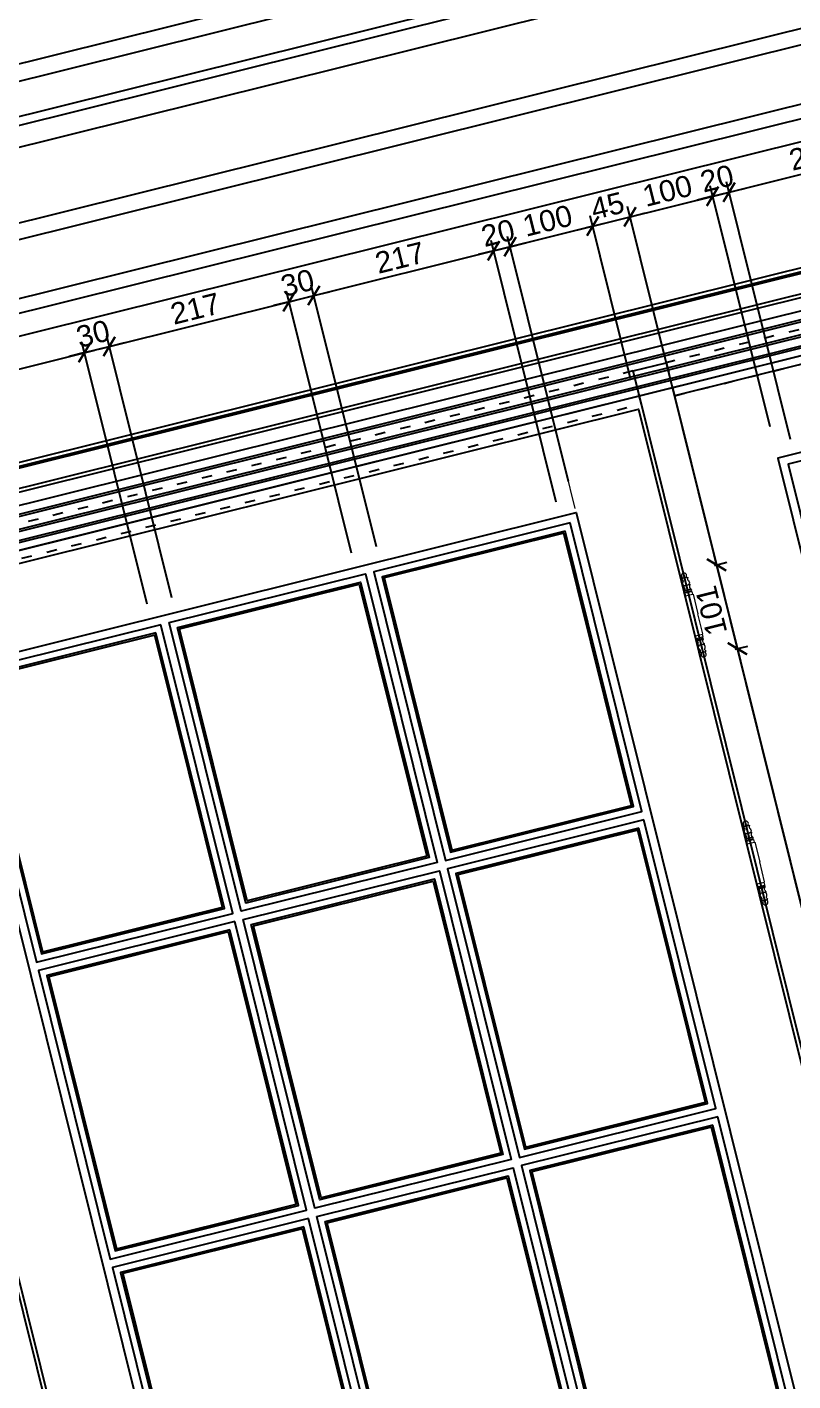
# Model space of a CAD drawing. Header units: inches. Extents: x 122939 to 389145, y 29603 to 574065.
# Drawn here: x 326350 to 327250, y 504085 to 505674 of the extents above; entities that cross this region are included whole.
import ezdxf

# ---------------------------------------------------------------- set-up
doc = ezdxf.new("R2010")
doc.units = ezdxf.units.IN
doc.header["$MEASUREMENT"] = 0
doc.linetypes.add('ACAD_ISO03W100', pattern=[30, 12, -18])
doc.layers.add('DETAIL', color=1, linetype='Continuous')
doc.layers.add('gypsum', color=31, linetype='Continuous')
doc.styles.add('DA-dim', font='arial.ttf')
doc.dimstyles.new('DA-10', dxfattribs={"dimtxt": 25, "dimasz": 18.75, "dimexe": 12.5, "dimexo": 37.5, "dimgap": 6.25, "dimtad": 1, "dimdec": 0, "dimdsep": 46, "dimtxsty": 'DA-dim', "dimblk": 'ARCHTICK', "dimcen": 0, "dimdle": 12.5, "dimadec": 0, "dimazin": 0, "dimtfac": 1, "dimtdec": 0, "dimtix": 1, "dimtmove": 2, "dimatfit": 3, "dimfxl": 1, "dimarcsym": 0})

# ---------------------------------------------------------------- blocks, each defined once
blk = doc.blocks.new('hinge paumelle')
at = {"color": 0, "lineweight": 0}
for p, q in [((3516.2, 5246.9), (3522.9, 5246.9)), ((3516.2, 5245.5), (3522.9, 5245.5)), ((3515.3, 5242.2), (3523.8, 5242.2)), ((3515.3, 5194), (3523.8, 5194)), ((3516.2, 5190.6), (3522.9, 5190.6)), ((3516.2, 5189.3), (3522.9, 5189.3))]:
    blk.add_line(p, q, dxfattribs=at)
for points in [[(3519.5, 5262.8), (3515.8, 5262.8, -0.404064), (3516.1, 5258.5, 0.508017), (3517.4, 5254), (3519.5, 5254)], [(3519.5, 5262.8), (3523.3, 5262.8, 0.404064), (3523, 5258.5, -0.508017), (3521.7, 5254), (3519.5, 5254)], [(3519.5, 5254), (3515.3, 5254, -0.197419), (3516.7, 5250.7, -0.309597), (3515.3, 5248.4), (3519.5, 5248.4)], [(3519.5, 5254), (3523.8, 5254, 0.197419), (3522.4, 5250.7, 0.309597), (3523.8, 5248.4), (3519.5, 5248.4)], [(3519.5, 5182.1), (3515.3, 5182.1, 0.197419), (3516.7, 5185.4, 0.309597), (3515.3, 5187.8), (3519.5, 5187.8)], [(3519.5, 5173.3), (3515.8, 5173.3, 0.404064), (3516.1, 5177.6, -0.508017), (3517.4, 5182.1), (3519.5, 5182.1)], [(3519.5, 5182.1), (3523.8, 5182.1, -0.197419), (3522.4, 5185.4, -0.309597), (3523.8, 5187.8), (3519.5, 5187.8)], [(3519.5, 5173.3), (3523.3, 5173.3, -0.404064), (3523, 5177.6, 0.508017), (3521.7, 5182.1), (3519.5, 5182.1)]]:
    blk.add_lwpolyline(points, format="xyb", dxfattribs=at)
for points in [[(3519.5, 5248.4), (3515.3, 5248.4), (3515.3, 5246.9), (3516.2, 5246.9), (3516.2, 5245.5), (3515.3, 5245.5), (3515.3, 5242.2), (3514.5, 5242.2), (3514.5, 5218.1)], [(3519.5, 5248.4), (3523.8, 5248.4), (3523.8, 5246.9), (3522.9, 5246.9), (3522.9, 5245.5), (3523.8, 5245.5), (3523.8, 5242.2), (3524.5, 5242.2), (3524.5, 5218.1)], [(3519.5, 5187.8), (3515.3, 5187.8), (3515.3, 5189.3), (3516.2, 5189.3), (3516.2, 5190.6), (3515.3, 5190.6), (3515.3, 5194), (3514.5, 5194), (3514.5, 5218.1)], [(3519.5, 5187.8), (3523.8, 5187.8), (3523.8, 5189.3), (3522.9, 5189.3), (3522.9, 5190.6), (3523.8, 5190.6), (3523.8, 5194), (3524.5, 5194), (3524.5, 5218.1)]]:
    blk.add_lwpolyline(points, dxfattribs=at)
for centre, start, end in [((3519.5, 5265.7), 287.5595, 252.4405), ((3519.5, 5170.4), 107.5595, 72.4405)]:
    blk.add_arc(centre, 3.04, start, end, dxfattribs=at)
blk = doc.blocks.new('_ARCHTICK')
at = {"color": 0, "linetype": 'ByBlock', "const_width": 0.15}
blk.add_lwpolyline([(-0.5, -0.5), (0.5, 0.5)], dxfattribs=at)
blk = doc.blocks.new('*D502')
at = {"layer": 'Defpoints', "color": 0, "transparency": 16777216}
for p in [(327121, 505033.5, 0), (327145.4, 504935.2, 0), (327184.3, 504944.8)]:
    blk.add_point(p, dxfattribs=at)
at = {"layer": 'DETAIL', "color": 0, "lineweight": -2, "transparency": 16777216}
for p, q in [((327156.8, 505055.3), (327187.3, 504932.7)), ((327157.4, 505042.6), (327171.9, 505046.2)), ((327181.8, 504944.2), (327196.4, 504947.9))]:
    blk.add_line(p, q, dxfattribs=at)
at = {"layer": 'DETAIL', "color": 0, "lineweight": -2, "transparency": 16777216, "xscale": 18.75, "yscale": 18.75, "zscale": 18.75}
for p, rotation in [((327159.8, 505043.2), 103.9714232829857), ((327184.3, 504944.8), 283.9714232829857)]:
    blk.add_blockref('_ARCHTICK', p, dxfattribs=dict(at, rotation=rotation))
at = {"layer": 'DETAIL', "color": 0, "transparency": 16777216, "insert": (327153.6, 504989.4), "char_height": 25, "attachment_point": 5, "rotation": 103.9714, "style": 'DA-dim'}
blk.add_mtext('101', dxfattribs=at)
blk = doc.blocks.new('*D523')
at = {"layer": 'Defpoints', "color": 0, "transparency": 16777216}
for p in [(326417.7, 505292.3), (326500.2, 504960.8, 0), (326289.1, 504908.3, 0)]:
    blk.add_point(p, dxfattribs=at)
at = {"layer": 'DETAIL', "color": 0, "lineweight": -2, "transparency": 16777216}
for p, q in [((326491.1, 504997.2), (326414.7, 505304.4)), ((326194.5, 505236.7), (326429.8, 505295.3)), ((326280, 504944.7), (326203.6, 505251.9))]:
    blk.add_line(p, q, dxfattribs=at)
at = {"layer": 'DETAIL', "color": 0, "lineweight": -2, "transparency": 16777216, "xscale": 18.75, "yscale": 18.75, "zscale": 18.75}
for p, rotation in [((326417.7, 505292.3), 13.9714232829857), ((326206.6, 505239.8), 193.9714232829857)]:
    blk.add_blockref('_ARCHTICK', p, dxfattribs=dict(at, rotation=rotation))
at = {"layer": 'DETAIL', "color": 0, "transparency": 16777216, "insert": (326307.6, 505284.3), "char_height": 25, "attachment_point": 5, "rotation": 13.9714, "style": 'DA-dim'}
blk.add_mtext('217', dxfattribs=at)
blk = doc.blocks.new('*D524')
at = {"layer": 'Defpoints', "color": 0, "transparency": 16777216}
for p in [(326446.8, 505299.5), (326529.3, 504968.1, 0), (326500.2, 504960.8, 0)]:
    blk.add_point(p, dxfattribs=at)
at = {"layer": 'DETAIL', "color": 0, "lineweight": -2, "transparency": 16777216}
for p, q in [((326491.1, 504997.2), (326414.7, 505304.4)), ((326417.7, 505292.3), (326446.8, 505299.5)), ((326520.2, 505004.5), (326443.8, 505311.7)), ((326446.8, 505299.5), (326465, 505304)), ((326417.7, 505292.3), (326399.5, 505287.8))]:
    blk.add_line(p, q, dxfattribs=at)
at = {"layer": 'DETAIL', "color": 0, "lineweight": -2, "transparency": 16777216, "xscale": 18.75, "yscale": 18.75, "zscale": 18.75}
for p, rotation in [((326417.7, 505292.3), 13.9714232829857), ((326446.8, 505299.5), 193.9714232829857)]:
    blk.add_blockref('_ARCHTICK', p, dxfattribs=dict(at, rotation=rotation))
at = {"layer": 'DETAIL', "color": 0, "transparency": 16777216, "insert": (326427.7, 505314.4), "char_height": 25, "attachment_point": 5, "rotation": 13.9714, "style": 'DA-dim'}
blk.add_mtext('30', dxfattribs=at)
blk = doc.blocks.new('*D525')
at = {"layer": 'Defpoints', "color": 0, "transparency": 16777216}
for p in [(326657.9, 505352), (326740.3, 505020.6, 0), (326529.3, 504968.1, 0)]:
    blk.add_point(p, dxfattribs=at)
at = {"layer": 'DETAIL', "color": 0, "lineweight": -2, "transparency": 16777216}
for p, q in [((326731.3, 505057), (326654.9, 505364.2)), ((326434.7, 505296.5), (326670, 505355.1)), ((326520.2, 505004.5), (326443.8, 505311.7))]:
    blk.add_line(p, q, dxfattribs=at)
at = {"layer": 'DETAIL', "color": 0, "lineweight": -2, "transparency": 16777216, "xscale": 18.75, "yscale": 18.75, "zscale": 18.75}
for p, rotation in [((326657.9, 505352), 13.9714232829857), ((326446.8, 505299.5), 193.9714232829857)]:
    blk.add_blockref('_ARCHTICK', p, dxfattribs=dict(at, rotation=rotation))
at = {"layer": 'DETAIL', "color": 0, "transparency": 16777216, "insert": (326547.8, 505344), "char_height": 25, "attachment_point": 5, "rotation": 13.9714, "style": 'DA-dim'}
blk.add_mtext('217', dxfattribs=at)
blk = doc.blocks.new('*D526')
at = {"layer": 'Defpoints', "color": 0, "transparency": 16777216}
for p in [(326687, 505359.3), (326769.5, 505027.8, 0), (326740.3, 505020.6, 0)]:
    blk.add_point(p, dxfattribs=at)
at = {"layer": 'DETAIL', "color": 0, "lineweight": -2, "transparency": 16777216}
for p, q in [((326731.3, 505057), (326654.9, 505364.2)), ((326760.4, 505064.2), (326684, 505371.4)), ((326687, 505359.3), (326705.2, 505363.8)), ((326657.9, 505352), (326639.7, 505347.5)), ((326657.9, 505352), (326687, 505359.3))]:
    blk.add_line(p, q, dxfattribs=at)
at = {"layer": 'DETAIL', "color": 0, "lineweight": -2, "transparency": 16777216, "xscale": 18.75, "yscale": 18.75, "zscale": 18.75}
for p, rotation in [((326657.9, 505352), 13.9714232829857), ((326687, 505359.3), 193.9714232829857)]:
    blk.add_blockref('_ARCHTICK', p, dxfattribs=dict(at, rotation=rotation))
at = {"layer": 'DETAIL', "color": 0, "transparency": 16777216, "insert": (326667.8, 505374.1), "char_height": 25, "attachment_point": 5, "rotation": 13.9714, "style": 'DA-dim'}
blk.add_mtext('30', dxfattribs=at)
blk = doc.blocks.new('*D527')
at = {"layer": 'Defpoints', "color": 0, "transparency": 16777216}
for p in [(326898.1, 505411.8), (326980.5, 505080.3, 0), (326769.5, 505027.8, 0)]:
    blk.add_point(p, dxfattribs=at)
at = {"layer": 'DETAIL', "color": 0, "lineweight": -2, "transparency": 16777216}
for p, q in [((326674.9, 505356.3), (326910.2, 505414.8)), ((326971.5, 505116.7), (326895, 505423.9)), ((326760.4, 505064.2), (326684, 505371.4))]:
    blk.add_line(p, q, dxfattribs=at)
at = {"layer": 'DETAIL', "color": 0, "lineweight": -2, "transparency": 16777216, "xscale": 18.75, "yscale": 18.75, "zscale": 18.75}
for p, rotation in [((326898.1, 505411.8), 13.9714232829857), ((326687, 505359.3), 193.9714232829857)]:
    blk.add_blockref('_ARCHTICK', p, dxfattribs=dict(at, rotation=rotation))
at = {"layer": 'DETAIL', "color": 0, "transparency": 16777216, "insert": (326788, 505403.8), "char_height": 25, "attachment_point": 5, "rotation": 13.9714, "style": 'DA-dim'}
blk.add_mtext('217', dxfattribs=at)
blk = doc.blocks.new('*D528')
at = {"layer": 'Defpoints', "color": 0, "transparency": 16777216}
for p in [(326917.5, 505416.6), (326995.1, 505104.6, 0), (326980.5, 505080.3, 0)]:
    blk.add_point(p, dxfattribs=at)
at = {"layer": 'DETAIL', "color": 0, "lineweight": -2, "transparency": 16777216}
for p, q in [((326986, 505141), (326914.4, 505428.7)), ((326898.1, 505411.8), (326879.9, 505407.3)), ((326971.5, 505116.7), (326895, 505423.9)), ((326898.1, 505411.8), (326917.5, 505416.6)), ((326917.5, 505416.6), (326935.7, 505421.1))]:
    blk.add_line(p, q, dxfattribs=at)
at = {"layer": 'DETAIL', "color": 0, "lineweight": -2, "transparency": 16777216, "xscale": 18.75, "yscale": 18.75, "zscale": 18.75}
for p, rotation in [((326898.1, 505411.8), 13.9714232829857), ((326917.5, 505416.6), 193.9714232829857)]:
    blk.add_blockref('_ARCHTICK', p, dxfattribs=dict(at, rotation=rotation))
at = {"layer": 'DETAIL', "color": 0, "transparency": 16777216, "insert": (326903.2, 505432.7), "char_height": 25, "attachment_point": 5, "rotation": 13.9714, "style": 'DA-dim'}
blk.add_mtext('20', dxfattribs=at)
blk = doc.blocks.new('*D529')
at = {"layer": 'Defpoints', "color": 0, "transparency": 16777216}
for p in [(327014.5, 505440.8), (327068, 505225.8, 0), (326995.1, 505104.6, 0)]:
    blk.add_point(p, dxfattribs=at)
at = {"layer": 'DETAIL', "color": 0, "lineweight": -2, "transparency": 16777216}
for p, q in [((326905.3, 505413.6), (327026.6, 505443.8)), ((327058.9, 505262.1), (327011.5, 505452.9)), ((326986, 505141), (326914.4, 505428.7))]:
    blk.add_line(p, q, dxfattribs=at)
at = {"layer": 'DETAIL', "color": 0, "lineweight": -2, "transparency": 16777216, "xscale": 18.75, "yscale": 18.75, "zscale": 18.75}
for p, rotation in [((327014.5, 505440.8), 13.9714232829857), ((326917.5, 505416.6), 193.9714232829857)]:
    blk.add_blockref('_ARCHTICK', p, dxfattribs=dict(at, rotation=rotation))
at = {"layer": 'DETAIL', "color": 0, "transparency": 16777216, "insert": (326961.4, 505447.1), "char_height": 25, "attachment_point": 5, "rotation": 13.9714, "style": 'DA-dim'}
blk.add_mtext('100', dxfattribs=at)
blk = doc.blocks.new('*D530')
at = {"layer": 'Defpoints', "color": 0, "transparency": 16777216}
for p in [(327058.2, 505451.6), (327110.5, 505241.5, 0), (327068, 505225.8, 0)]:
    blk.add_point(p, dxfattribs=at)
at = {"layer": 'DETAIL', "color": 0, "lineweight": -2, "transparency": 16777216}
for p, q in [((327101.4, 505277.9), (327055.2, 505463.8)), ((327058.2, 505451.6), (327076.4, 505456.2)), ((327014.5, 505440.8), (326996.3, 505436.2)), ((327058.9, 505262.1), (327011.5, 505452.9)), ((327014.5, 505440.8), (327058.2, 505451.6))]:
    blk.add_line(p, q, dxfattribs=at)
at = {"layer": 'DETAIL', "color": 0, "lineweight": -2, "transparency": 16777216, "xscale": 18.75, "yscale": 18.75, "zscale": 18.75}
for p, rotation in [((327058.2, 505451.6), 193.9714232829857), ((327014.5, 505440.8), 13.9714232829857)]:
    blk.add_blockref('_ARCHTICK', p, dxfattribs=dict(at, rotation=rotation))
at = {"layer": 'DETAIL', "color": 0, "transparency": 16777216, "insert": (327031.8, 505464.6), "char_height": 25, "attachment_point": 5, "rotation": 13.9714, "style": 'DA-dim'}
blk.add_mtext('45', dxfattribs=at)
blk = doc.blocks.new('*D531')
at = {"layer": 'Defpoints', "color": 0, "transparency": 16777216}
for p in [(327155.2, 505475.8), (327110.5, 505241.5, 0), (327231.6, 505168.6, 0)]:
    blk.add_point(p, dxfattribs=at)
at = {"layer": 'DETAIL', "color": 0, "lineweight": -2, "transparency": 16777216}
for p, q in [((327222.6, 505205), (327152.2, 505487.9)), ((327046, 505448.6), (327167.3, 505478.8)), ((327101.4, 505277.9), (327055.2, 505463.8))]:
    blk.add_line(p, q, dxfattribs=at)
at = {"layer": 'DETAIL', "color": 0, "lineweight": -2, "transparency": 16777216, "xscale": 18.75, "yscale": 18.75, "zscale": 18.75}
for p, rotation in [((327155.2, 505475.8), 13.9714232829857), ((327058.2, 505451.6), 193.9714232829857)]:
    blk.add_blockref('_ARCHTICK', p, dxfattribs=dict(at, rotation=rotation))
at = {"layer": 'DETAIL', "color": 0, "transparency": 16777216, "insert": (327102.1, 505482.2), "char_height": 25, "attachment_point": 5, "rotation": 13.9714, "style": 'DA-dim'}
blk.add_mtext('100', dxfattribs=at)
blk = doc.blocks.new('*D532')
at = {"layer": 'Defpoints', "color": 0, "transparency": 16777216}
for p in [(327174.6, 505480.6), (327231.6, 505168.6, 0), (327255.9, 505154, 0)]:
    blk.add_point(p, dxfattribs=at)
at = {"layer": 'DETAIL', "color": 0, "lineweight": -2, "transparency": 16777216}
for p, q in [((327222.6, 505205), (327152.2, 505487.9)), ((327246.8, 505190.4), (327171.6, 505492.7)), ((327155.2, 505475.8), (327137, 505471.2)), ((327155.2, 505475.8), (327174.6, 505480.6)), ((327174.6, 505480.6), (327192.8, 505485.1))]:
    blk.add_line(p, q, dxfattribs=at)
at = {"layer": 'DETAIL', "color": 0, "lineweight": -2, "transparency": 16777216, "xscale": 18.75, "yscale": 18.75, "zscale": 18.75}
for p, rotation in [((327155.2, 505475.8), 13.9714232829857), ((327174.6, 505480.6), 193.9714232829857)]:
    blk.add_blockref('_ARCHTICK', p, dxfattribs=dict(at, rotation=rotation))
at = {"layer": 'DETAIL', "color": 0, "transparency": 16777216, "insert": (327160.3, 505496.6), "char_height": 25, "attachment_point": 5, "rotation": 13.9714, "style": 'DA-dim'}
blk.add_mtext('20', dxfattribs=at)
blk = doc.blocks.new('*D533')
at = {"layer": 'Defpoints', "color": 0, "transparency": 16777216}
for p in [(327382.6, 505532.4), (327463.9, 505205.7, 0), (327255.9, 505154, 0)]:
    blk.add_point(p, dxfattribs=at)
at = {"layer": 'DETAIL', "color": 0, "lineweight": -2, "transparency": 16777216}
for p, q in [((327162.5, 505477.6), (327394.8, 505535.4)), ((327454.8, 505242.1), (327379.6, 505544.5)), ((327246.8, 505190.4), (327171.6, 505492.7))]:
    blk.add_line(p, q, dxfattribs=at)
at = {"layer": 'DETAIL', "color": 0, "lineweight": -2, "transparency": 16777216, "xscale": 18.75, "yscale": 18.75, "zscale": 18.75}
for p, rotation in [((327382.6, 505532.4), 13.9714232829857), ((327174.6, 505480.6), 193.9714232829857)]:
    blk.add_blockref('_ARCHTICK', p, dxfattribs=dict(at, rotation=rotation))
at = {"layer": 'DETAIL', "color": 0, "transparency": 16777216, "insert": (327274.1, 505524.7), "char_height": 25, "attachment_point": 5, "rotation": 13.9714, "style": 'DA-dim'}
blk.add_mtext('214', dxfattribs=at)

msp = doc.modelspace()

# ---------------------------------------------------------------- linework, layer by layer
msp.add_line((324487.758, 504599.248, 0.001), (327788.02, 505420.347, 0.001))
at = {"color": 8, "lineweight": 0}
msp.add_line((326993.896, 505109.417, 0.001), (326970.959, 505201.607, 0.001), dxfattribs=at)
at = {"color": 0, "linetype": 'ACAD_ISO03W100'}
for points, elevation in [([(328402.493, 502907.361), (328441.309, 502917.018), (327809.429, 505456.749), (327100.767, 505280.435), (327110.425, 505241.618), (327780.27, 505408.275)], -0.008), ([(327061.951, 505270.778), (325199.266, 504807.345), (325208.923, 504768.528), (327071.608, 505231.961), (327071.608, 505231.961), (327061.951, 505270.778)], -0.001)]:
    msp.add_lwpolyline(points, close=True, dxfattribs=dict(at, elevation=elevation))
at = {"color": 0, "lineweight": -2, "elevation": 0.001}
for points in [[(327788.493, 505410.16), (327110.462, 505241.467), (327731.441, 502745.557), (328409.472, 502914.25)], [(327715.596, 505288.975), (327231.648, 505168.57), (327754.351, 503067.657), (328238.299, 503188.063)], [(326143.679, 504995.781), (327068.001, 505225.751), (327687.772, 502734.692), (326763.451, 502504.722)], [(327471.184, 505217.861), (327243.766, 505161.28), (327328.067, 504822.449), (327555.484, 504879.03)], [(326264.865, 504922.883), (326995.103, 505104.565), (327517.807, 503003.653), (326787.568, 502821.971)], [(326987.813, 505092.447), (326757.339, 505035.105), (326841.64, 504696.275), (327072.114, 504753.616)], [(326981.981, 505082.752), (326767.034, 505029.273), (326847.472, 504705.969), (327062.419, 504759.448)], [(326980.524, 505080.328), (326769.458, 505027.815), (326848.93, 504708.393), (327059.995, 504760.906)], [(326517.161, 504975.349), (326747.635, 505032.691), (326831.936, 504693.86), (326601.462, 504636.519)], [(326526.856, 504969.517), (326741.803, 505022.996), (326822.241, 504699.692), (326607.294, 504646.214)], [(326529.28, 504968.06), (326740.345, 505020.572), (326819.817, 504701.15), (326608.752, 504648.637)], [(326139.342, 504994.702), (325215.02, 504764.732), (325834.791, 502273.674), (326759.113, 502503.643)], [(326507.457, 504972.935), (326276.983, 504915.593), (326361.284, 504576.763), (326591.758, 504634.104)], [(326501.625, 504963.24), (326286.678, 504909.762), (326367.116, 504586.458), (326582.063, 504639.936)], [(326500.167, 504960.816), (326289.102, 504908.304), (326368.574, 504588.881), (326579.639, 504641.394)], [(327074.528, 504743.912), (326844.054, 504686.57), (326928.355, 504347.74), (327158.829, 504405.081)], [(327068.696, 504734.217), (326853.749, 504680.739), (326934.187, 504357.435), (327149.134, 504410.913)], [(327067.238, 504731.793), (326856.173, 504679.281), (326935.645, 504359.858), (327146.71, 504412.371)], [(326603.876, 504626.815), (326834.35, 504684.156), (326918.651, 504345.326), (326688.177, 504287.984)], [(326613.571, 504620.983), (326828.518, 504674.461), (326908.956, 504351.157), (326694.009, 504297.679)], [(326615.995, 504619.525), (326827.06, 504672.038), (326906.532, 504352.615), (326695.466, 504300.103)], [(326594.172, 504624.4), (326363.698, 504567.059), (326447.999, 504228.228), (326678.473, 504285.57)], [(326588.34, 504614.705), (326373.393, 504561.227), (326453.831, 504237.923), (326668.778, 504291.401)], [(326586.882, 504612.282), (326375.817, 504559.769), (326455.288, 504240.347), (326666.354, 504292.859)], [(327161.243, 504395.377), (326930.769, 504338.036), (327015.07, 503999.205), (327245.543, 504056.547)], [(327155.411, 504385.682), (326940.464, 504332.204), (327020.901, 504008.9), (327235.849, 504062.379)], [(327153.953, 504383.259), (326942.888, 504330.746), (327022.359, 504011.324), (327233.425, 504063.837)], [(326690.591, 504278.28), (326921.065, 504335.621), (327005.365, 503996.791), (326774.892, 503939.449)], [(326700.286, 504272.448), (326915.233, 504325.927), (326995.671, 504002.623), (326780.723, 503949.144)], [(326702.71, 504270.99), (326913.775, 504323.503), (326993.247, 504004.081), (326782.181, 503951.568)], [(326680.887, 504275.866), (326450.413, 504218.524), (326534.714, 503879.693), (326765.187, 503937.035)], [(326675.055, 504266.171), (326460.108, 504212.692), (326540.545, 503889.388), (326755.493, 503942.867)], [(326673.597, 504263.747), (326462.532, 504211.234), (326542.003, 503891.812), (326753.069, 503944.325)]]:
    msp.add_lwpolyline(points, close=True, dxfattribs=at)
at = {"color": 0, "elevation": 0.001}
msp.add_lwpolyline([(327756.792, 502643.663), (327717.975, 502634.006), (327061.951, 505270.778), (327100.767, 505280.435)], close=True, dxfattribs=at)
at = {"layer": 'gypsum', "color": 8}
for p, q in [((323223.779, 504855.829, -0.001), (328784.425, 506239.309, -0.001)), ((329141.557, 506229.993, -0.007), (322882.092, 504672.648, -0.001)), ((328789.253, 506219.9, -0.001), (323204.347, 504830.385, -0.001)), ((323194.596, 504786.74, -0.001), (328823.171, 506187.12, -0.001)), ((329214.159, 506159.014, -0.007), (322876.403, 504582.192, -0.001)), ((329224.141, 506142.246, -0.007), (322877.802, 504563.288, -0.001)), ((329320.779, 506096.788, -0.007), (322811.676, 504477.334, -0.001)), ((329329.747, 506081.884, -0.007), (322797.124, 504456.578, -0.001))]:
    msp.add_line(p, q, dxfattribs=at)
at = {"layer": 'gypsum', "color": 8, "elevation": -0.001}
for points in [[(322701.317, 504653.708), (328631.502, 506129.128)], [(322774.938, 504424.708), (329354.597, 506061.716)]]:
    msp.add_lwpolyline(points, dxfattribs=at)
at = {"layer": 'gypsum', "elevation": 0}
for points in [[(324986.767, 502181.192), (324366.958, 504672.402), (327860.457, 505541.579), (328480.266, 503050.369)], [(324990.976, 502182.24), (324372.214, 504669.24), (327857.295, 505536.323), (328476.057, 503049.322)], [(324992.95, 502182.731), (324374.68, 504667.757), (327855.812, 505533.857), (328474.083, 503048.831)], [(325015.673, 502188.384), (324403.056, 504650.687), (327838.743, 505505.48), (328451.359, 503043.177)], [(325019.638, 502189.371), (324408.007, 504647.709), (327835.765, 505500.53), (328447.395, 503042.191)], [(325034.222, 502192.999), (324426.22, 504636.754), (327824.809, 505482.317), (328432.811, 503038.562)], [(325044.167, 502195.473), (324438.639, 504629.283), (327817.338, 505469.897), (328422.866, 503036.088)], [(325046.474, 502196.048), (324441.521, 504627.55), (327815.605, 505467.016), (328420.558, 503035.514)], [(325060.775, 502199.605), (324459.379, 504616.807), (327804.862, 505449.157), (328406.258, 503031.956)], [(325063.082, 502200.18), (324462.261, 504615.074), (327803.129, 505446.276), (328403.95, 503031.382)], [(325073.028, 502202.654), (324474.681, 504607.602), (327795.657, 505433.855), (328394.004, 503028.907)], [(325075.337, 502203.228), (324477.564, 504605.868), (327793.923, 505430.973), (328391.696, 503028.333)], [(325083.808, 502205.336), (324488.144, 504599.504), (327787.559, 505420.393), (328383.224, 503026.225)]]:
    msp.add_lwpolyline(points, dxfattribs=at)

# ---------------------------------------------------------------- block references
at = {"color": 0, "rotation": 13.97142328298569}
for p in [(324977.639, 499070.896, 0.001), (325050.071, 498779.771, 0.001)]:
    msp.add_blockref('hinge paumelle', p, dxfattribs=at)

# ---------------------------------------------------------------- dimensions: what is measured, and where the dimension line sits
at = {"layer": 'DETAIL'}
for base, p1, p2, angle, picture, middle in [((327382.635, 505532.351, 0), (327255.885, 505153.99, 0.001), (327463.894, 505205.742, 0.001), 13.971423, '*D533', (327274.091, 505524.72, 0)), ((327155.217, 505475.77, 0), (327110.462, 505241.467, 0.001), (327231.648, 505168.57, 0.001), 13.971423, '*D531', (327102.105, 505482.15, 0)), ((327174.625, 505480.599, 0), (327231.648, 505168.57, 0.001), (327255.885, 505153.99, 0.001), 13.971423, '*D532', (327160.33, 505496.636, 0)), ((327058.175, 505451.626, 0), (327068.001, 505225.751, 0.001), (327110.462, 505241.467, 0.001), 13.971423, '*D530', (327031.762, 505464.596, 0)), ((327014.507, 505440.762, 0), (326995.103, 505104.565, 0.001), (327068.001, 505225.751, 0.001), 13.971423, '*D529', (326961.395, 505447.142, 0)), ((326917.465, 505416.618, 0), (326980.524, 505080.328, 0.001), (326995.103, 505104.565, 0.001), 13.971423, '*D528', (326903.17, 505432.655, 0)), ((326898.0566, 505411.7891, 0), (326769.458, 505027.8154, 0.0008), (326980.5235, 505080.3282, 0.0008), 13.971423, '*D527', (326787.9845, 505403.7777, 0)), ((326686.991, 505359.276, 0), (326740.345, 505020.572, 0.001), (326769.458, 505027.815, 0.001), 13.971423, '*D526', (326667.842, 505374.115, 0)), ((326657.879, 505352.033, 0), (326529.28, 504968.06, 0.001), (326740.345, 505020.572, 0.001), 13.971423, '*D525', (326547.806, 505344.022, 0)), ((326446.813, 505299.521, 0), (326500.167, 504960.816, 0.001), (326529.28, 504968.06, 0.001), 13.971423, '*D524', (326427.664, 505314.359, 0)), ((326417.701, 505292.277, 0), (326289.102, 504908.304, 0.001), (326500.167, 504960.816, 0.001), 13.971423, '*D523', (326307.628, 505284.266, 0)), ((327184.264, 504944.836, 0), (327120.978, 505033.529, 0.001), (327145.447, 504935.179, 0.001), 103.971423, '*D502', (327153.577, 504989.421, 0))]:
    dim = msp.add_linear_dim(base=base, p1=p1, p2=p2, angle=angle, dimstyle='DA-10', dxfattribs=at)
    dim.commit()
    dim.dimension.update_dxf_attribs({"geometry": picture, "text_midpoint": middle})

doc.saveas('drawing.dxf')
